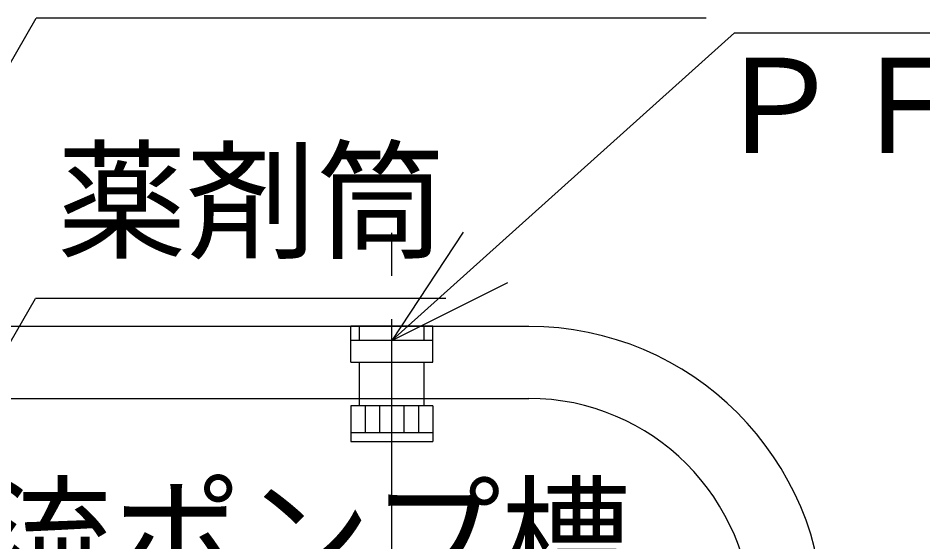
# Model space of a CAD drawing. Units: millimetres, scale not verified. Extents: x -8910 to 8910, y -6308 to 6308.
# Drawn here: x -3960 to -3332, y 1359 to 1723 of the extents above; entities that cross this region are included whole.
import ezdxf
from ezdxf.enums import TextEntityAlignment as Align

# ---------------------------------------------------------------- set-up
doc = ezdxf.new("R2010")
doc.units = ezdxf.units.MM
doc.header["$LTSCALE"] = 30
doc.linetypes.add('CHAIN2', pattern=[12, 9, -1, 1, -1])
doc.layers.add('0-2_躯体', color=3, linetype='Continuous', lineweight=25)
doc.layers.add('0-3_空気管', color=3, linetype='Continuous', lineweight=25)
doc.styles.add('ＭＳ ゴシック', font='')
doc.styles.get('ＭＳ ゴシック').set_extended_font_data('MS Gothic')

msp = doc.modelspace()

# ---------------------------------------------------------------- linework, layer by layer
at = {"layer": '0-2_躯体'}
msp.add_line((-3700.4, 1498.97), (-3619.91, 1539.22), dxfattribs=at)
msp.add_lwpolyline([(-3650.82, 1574.08), (-3700.4, 1498.97), (-3462.46, 1712.46), (-2073.68, 1712.46)], dxfattribs=at)
at = {"layer": '0-3_空気管'}
for p, q in [((-4235.89, 1222.78), (-3947.31, 1722.62)), ((-3482.22, 1722.62), (-3947.31, 1722.62)), ((-4207.67, 1078.04), (-3947.86, 1528.05)), ((-3662.86, 1528.05), (-3947.86, 1528.05)), ((-3605.4, 1508.78), (-4079.4, 1508.78)), ((-3728.99, 1483.97), (-3728.99, 1508.97)), ((-3671.99, 1508.97), (-3728.99, 1508.97)), ((-3722.99, 1508.97), (-3722.99, 1498.97)), ((-3677.99, 1498.97), (-3677.99, 1508.97)), ((-3671.99, 1483.97), (-3671.99, 1508.97)), ((-3671.99, 1498.97), (-3728.99, 1498.97)), ((-3728.99, 1483.97), (-3671.99, 1483.97)), ((-3722.99, 1483.97), (-3722.99, 1453.78)), ((-3677.99, 1453.78), (-3677.99, 1483.97)), ((-4079.4, 1458.78), (-3605.4, 1458.78)), ((-3728.99, 1453.78), (-3728.99, 1428.97)), ((-3671.99, 1453.78), (-3728.99, 1453.78)), ((-3718.99, 1453.78), (-3718.99, 1435.6)), ((-3708.99, 1453.78), (-3708.99, 1434.97)), ((-3691.99, 1453.78), (-3691.99, 1435.6)), ((-3681.99, 1453.78), (-3681.99, 1435.6)), ((-3671.99, 1453.78), (-3671.99, 1428.97)), ((-3671.99, 1434.97), (-3728.99, 1434.97)), ((-3728.99, 1428.97), (-3671.99, 1428.97))]:
    msp.add_line(p, q, dxfattribs=at)
at = {"layer": '0-3_空気管', "linetype": 'CHAIN2'}
msp.add_line((-3700.4, 523.78), (-3700.4, 1603.78), dxfattribs=at)
at = {"layer": '0-3_空気管'}
for radius, end in [(205, 89.99998), (155, 90)]:
    msp.add_arc((-3605.4, 1303.78), radius, 0, end, dxfattribs=at)

# ---------------------------------------------------------------- texts
at = {"layer": '0-2_躯体', "color": 4, "style": 'ＭＳ ゴシック'}
msp.add_text('ＰＦ管コネクター（ＦＰＫ－３６）', height=65.98, dxfattribs=at).set_placement((-3477.24, 1609.35), align=Align.BOTTOM_LEFT)
at = {"layer": '0-3_空気管', "color": 4, "style": 'ＭＳ ゴシック'}
for s, p in [('薬剤筒', (-3932.86, 1543.05)), ('放流ポンプ槽', (-4074.65, 1310.19))]:
    msp.add_text(s, height=65.98, dxfattribs=at).set_placement(p, align=Align.BOTTOM_LEFT)

doc.saveas('drawing.dxf')
